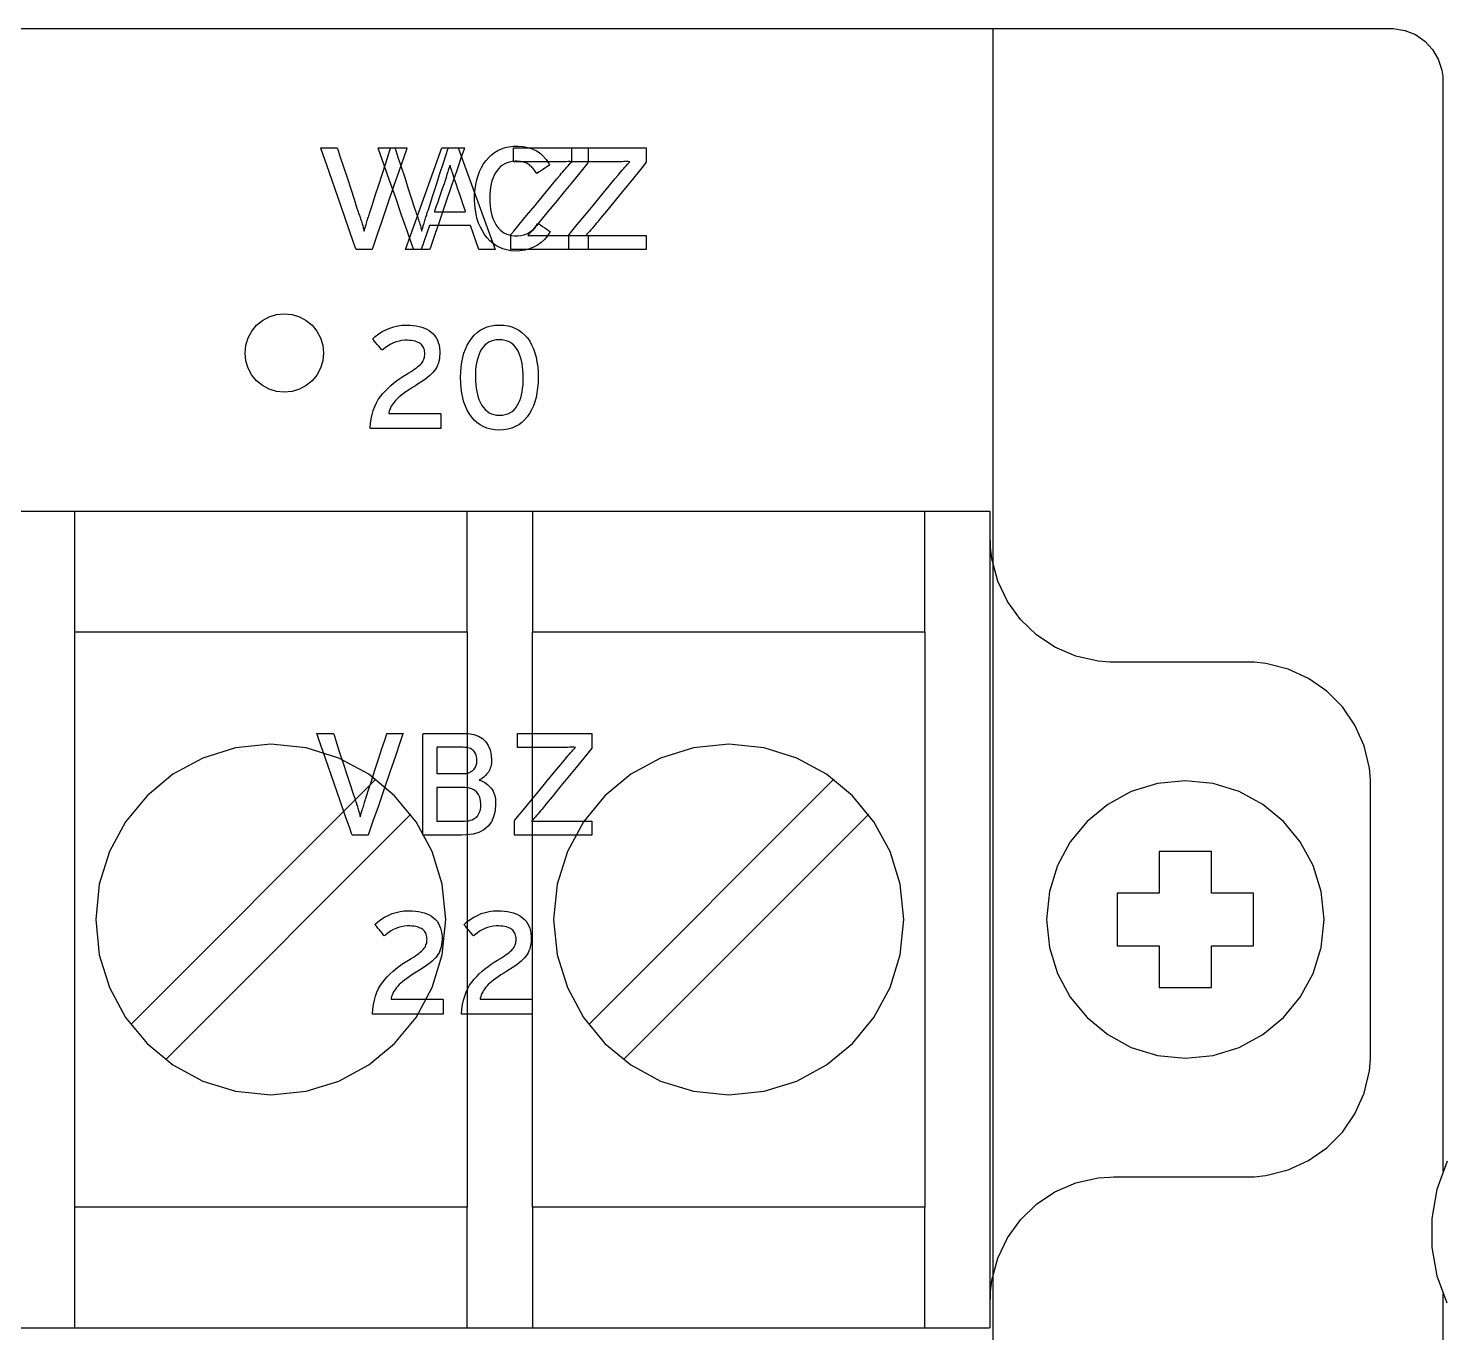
# Model space of a CAD drawing. Extents: x 1 to 47.7, y 0.2 to 35.
# Drawn here: x 37.63 to 38.985, y 7.285 to 8.532 of the extents above; entities that cross this region are included whole.
import ezdxf

# ---------------------------------------------------------------- set-up
doc = ezdxf.new("R2010")
doc.units = 0
doc.header["$MEASUREMENT"] = 0
for name, color, linetype in [('1_1__SCREW_TERMINAL_BLOCK_', 7, 'CONTINUOUS'), ('1_2__CONNECTORIZED_RELAY__', 7, 'CONTINUOUS'), ('8_0_____DWG', 7, 'CONTINUOUS')]:
    doc.layers.add(name, color=color, linetype=linetype)

msp = doc.modelspace()

# ---------------------------------------------------------------- linework, layer by layer
at = {"layer": '1_1__SCREW_TERMINAL_BLOCK_'}
for points in [[(38.0131, 8.3205), (38.0125, 8.3205), (38.011, 8.3205), (38.0088, 8.3205), (38.0063, 8.3205), (38.0036, 8.3205), (38.0011, 8.3205), (37.9992, 8.3205), (37.998, 8.3205), (37.9975, 8.321), (37.9955, 8.327), (37.9915, 8.3383), (37.9863, 8.3532), (37.9806, 8.3698), (37.9748, 8.3864), (37.9697, 8.401), (37.9659, 8.4119), (37.964, 8.4174), (37.9643, 8.4177), (37.9656, 8.4177), (37.9677, 8.4177), (37.9703, 8.4177), (37.973, 8.4177), (37.9756, 8.4177), (37.9778, 8.4177), (37.9793, 8.4177), (37.9798, 8.4176), (37.9807, 8.4149), (37.9828, 8.4085), (37.9858, 8.3995), (37.9892, 8.3891), (37.9926, 8.3784), (37.9958, 8.3687), (37.9984, 8.3609), (37.9999, 8.3564), (38.0003, 8.3552), (38.0006, 8.3542), (38.001, 8.3531), (38.0013, 8.352), (38.0017, 8.3509), (38.0021, 8.3498), (38.0024, 8.3487), (38.0028, 8.3475), (38.0032, 8.3463), (38.0036, 8.3451), (38.0039, 8.344), (38.0042, 8.3429), (38.0045, 8.3419), (38.0047, 8.341), (38.005, 8.3401), (38.0052, 8.3392), (38.0054, 8.3385), (38.0055, 8.338), (38.0057, 8.3388), (38.0059, 8.3395), (38.0062, 8.3404), (38.0064, 8.3413), (38.0067, 8.3423), (38.007, 8.3433), (38.0074, 8.3444), (38.0078, 8.3456), (38.0082, 8.3468), (38.0085, 8.348), (38.0089, 8.3492), (38.0092, 8.3503), (38.0095, 8.3515), (38.0099, 8.3526), (38.0102, 8.3536), (38.0105, 8.3547), (38.0108, 8.3557), (38.0115, 8.3577), (38.0134, 8.3636), (38.0162, 8.3721), (38.0195, 8.3824), (38.0229, 8.393), (38.0262, 8.4031), (38.0288, 8.4112), (38.0305, 8.4164), (38.0309, 8.4177), (38.0318, 8.4177), (38.0336, 8.4177), (38.0359, 8.4177), (38.0386, 8.4177), (38.0412, 8.4177), (38.0436, 8.4177), (38.0454, 8.4177), (38.0464, 8.4177), (38.046, 8.4162), (38.0433, 8.4085), (38.0391, 8.396), (38.0337, 8.3805), (38.028, 8.3637), (38.0224, 8.3475), (38.0177, 8.3337), (38.0144, 8.3241)], [(38.1281, 8.3375), (38.1256, 8.3336), (38.1228, 8.3301), (38.1196, 8.3271), (38.1162, 8.3245), (38.1124, 8.3225), (38.1084, 8.3209), (38.104, 8.3198), (38.0993, 8.3191), (38.0946, 8.3189), (38.0906, 8.3193), (38.0867, 8.32), (38.083, 8.3211), (38.0796, 8.3225), (38.0764, 8.3242), (38.0734, 8.3264), (38.0706, 8.3288), (38.068, 8.3316), (38.0655, 8.3348), (38.0634, 8.3381), (38.0615, 8.3417), (38.0598, 8.3455), (38.0585, 8.3495), (38.0574, 8.3538), (38.0567, 8.3583), (38.0561, 8.3631), (38.0559, 8.3681), (38.056, 8.3732), (38.0564, 8.378), (38.0571, 8.3826), (38.058, 8.387), (38.0593, 8.3912), (38.0608, 8.3951), (38.0626, 8.3988), (38.0646, 8.4023), (38.067, 8.4055), (38.0695, 8.4084), (38.0722, 8.411), (38.0751, 8.4132), (38.0783, 8.4151), (38.0816, 8.4166), (38.0852, 8.4178), (38.089, 8.4186), (38.093, 8.4191), (38.0975, 8.4192), (38.1024, 8.4188), (38.1069, 8.4179), (38.1111, 8.4165), (38.115, 8.4147), (38.1185, 8.4124), (38.1216, 8.4096), (38.1244, 8.4064), (38.1269, 8.4027), (38.1276, 8.401), (38.1266, 8.4004), (38.1251, 8.3994), (38.1231, 8.3981), (38.121, 8.3967), (38.1189, 8.3954), (38.1171, 8.3942), (38.1158, 8.3934), (38.1153, 8.393), (38.1146, 8.3942), (38.1137, 8.3954), (38.1129, 8.3966), (38.112, 8.3977), (38.1111, 8.3987), (38.1102, 8.3997), (38.1092, 8.4005), (38.1083, 8.4013), (38.1073, 8.402), (38.1062, 8.4026), (38.105, 8.4031), (38.1038, 8.4036), (38.1025, 8.4039), (38.1012, 8.4042), (38.0997, 8.4045), (38.0982, 8.4046), (38.0967, 8.4047), (38.0946, 8.4047), (38.0919, 8.4044), (38.0894, 8.4039), (38.087, 8.4032), (38.0848, 8.4022), (38.0827, 8.401), (38.0808, 8.3996), (38.0791, 8.3979), (38.0775, 8.396), (38.076, 8.3938), (38.0747, 8.3914), (38.0736, 8.3888), (38.0726, 8.386), (38.0718, 8.3831), (38.0712, 8.3799), (38.0708, 8.3766), (38.0705, 8.3731), (38.0704, 8.3694), (38.0705, 8.3657), (38.0707, 8.3622), (38.0712, 8.3588), (38.0718, 8.3557), (38.0725, 8.3528), (38.0734, 8.35), (38.0746, 8.3474), (38.0758, 8.345), (38.0773, 8.3428), (38.0789, 8.3407), (38.0806, 8.3389), (38.0825, 8.3374), (38.0845, 8.3361), (38.0867, 8.335), (38.0891, 8.3343), (38.0916, 8.3337), (38.0942, 8.3335), (38.0972, 8.3335), (38.1003, 8.3338), (38.1031, 8.3344), (38.1058, 8.3353), (38.1082, 8.3366), (38.1105, 8.3382), (38.1125, 8.3401), (38.1144, 8.3423), (38.116, 8.3448), (38.1167, 8.3454), (38.1176, 8.3448), (38.1192, 8.3437), (38.121, 8.3424), (38.123, 8.341), (38.125, 8.3397), (38.1266, 8.3386), (38.1277, 8.3378)], [(38.146, 8.3205), (38.146, 8.321), (38.146, 8.3224), (38.146, 8.3244), (38.146, 8.3267), (38.146, 8.3291), (38.146, 8.3314), (38.146, 8.3332), (38.146, 8.3344), (38.1462, 8.3348), (38.1488, 8.338), (38.1541, 8.3444), (38.1612, 8.353), (38.1692, 8.3626), (38.1772, 8.3724), (38.1845, 8.3811), (38.1901, 8.3879), (38.1932, 8.3916), (38.1943, 8.393), (38.1956, 8.3946), (38.1969, 8.3961), (38.1982, 8.3976), (38.1995, 8.399), (38.2007, 8.4004), (38.202, 8.4018), (38.2032, 8.4031), (38.2043, 8.4043), (38.2028, 8.4045), (38.2008, 8.4044), (38.1987, 8.4044), (38.1965, 8.4043), (38.1942, 8.4043), (38.1919, 8.4043), (38.1895, 8.4042), (38.1871, 8.4042), (38.1849, 8.4042), (38.1832, 8.4042), (38.1794, 8.4042), (38.1742, 8.4042), (38.1682, 8.4042), (38.162, 8.4042), (38.1564, 8.4042), (38.1519, 8.4042), (38.1493, 8.4042), (38.1488, 8.4043), (38.1488, 8.4052), (38.1488, 8.4068), (38.1488, 8.4088), (38.1488, 8.4111), (38.1488, 8.4134), (38.1488, 8.4154), (38.1488, 8.4169), (38.1488, 8.4176), (38.1502, 8.4177), (38.156, 8.4177), (38.1652, 8.4177), (38.1765, 8.4177), (38.1887, 8.4177), (38.2004, 8.4177), (38.2104, 8.4177), (38.2173, 8.4177), (38.2199, 8.4177), (38.2199, 8.4171), (38.2199, 8.4158), (38.2199, 8.4138), (38.2199, 8.4115), (38.2199, 8.409), (38.2199, 8.4068), (38.2199, 8.405), (38.2199, 8.4038), (38.2197, 8.4034), (38.2171, 8.4002), (38.2119, 8.3938), (38.2049, 8.3852), (38.197, 8.3755), (38.189, 8.3658), (38.1819, 8.357), (38.1763, 8.3502), (38.1733, 8.3465), (38.1722, 8.3452), (38.1709, 8.3436), (38.1696, 8.342), (38.1683, 8.3405), (38.167, 8.3391), (38.1658, 8.3377), (38.1645, 8.3363), (38.1633, 8.335), (38.1621, 8.3338), (38.1637, 8.3337), (38.1657, 8.3337), (38.1678, 8.3338), (38.17, 8.3338), (38.1722, 8.3338), (38.1746, 8.3339), (38.177, 8.3339), (38.1794, 8.3339), (38.1816, 8.3339), (38.1834, 8.3339), (38.1874, 8.3339), (38.1929, 8.3339), (38.1993, 8.3339), (38.2059, 8.3339), (38.2118, 8.3339), (38.2166, 8.3339), (38.2194, 8.3339), (38.2199, 8.3338), (38.2199, 8.3329), (38.2199, 8.3314), (38.2199, 8.3293), (38.2199, 8.327), (38.2199, 8.3248), (38.2199, 8.3228), (38.2199, 8.3213), (38.2199, 8.3205), (38.2185, 8.3205), (38.2124, 8.3205), (38.2029, 8.3205), (38.1911, 8.3205), (38.1784, 8.3205), (38.1663, 8.3205), (38.1559, 8.3205), (38.1487, 8.3205)], [(37.9117, 8.2214), (37.9109, 8.2139), (37.9087, 8.2069), (37.9053, 8.2005), (37.9007, 8.1949), (37.8952, 8.1904), (37.8888, 8.1869), (37.8818, 8.1847), (37.8742, 8.184), (37.8666, 8.1847), (37.8596, 8.1869), (37.8532, 8.1904), (37.8477, 8.1949), (37.8431, 8.2005), (37.8396, 8.2069), (37.8374, 8.2139), (37.8367, 8.2214), (37.8374, 8.229), (37.8396, 8.236), (37.8431, 8.2424), (37.8477, 8.248), (37.8532, 8.2526), (37.8596, 8.256), (37.8666, 8.2582), (37.8742, 8.259), (37.8818, 8.2582), (37.8888, 8.256), (37.8952, 8.2526), (37.9007, 8.248), (37.9053, 8.2424), (37.9087, 8.236), (37.9109, 8.229)], [(38.0285, 7.6802), (38.0251, 7.7139), (38.0154, 7.7453), (38, 7.7737), (37.9796, 7.7985), (37.9548, 7.819), (37.9264, 7.8344), (37.895, 7.8442), (37.8613, 7.8476), (37.8276, 7.8442), (37.7962, 7.8344), (37.7678, 7.819), (37.743, 7.7985), (37.7226, 7.7737), (37.7072, 7.7453), (37.6974, 7.7139), (37.694, 7.6802), (37.6974, 7.6465), (37.7072, 7.6151), (37.7226, 7.5866), (37.743, 7.5618), (37.7678, 7.5414), (37.7962, 7.5259), (37.8276, 7.5162), (37.8613, 7.5128), (37.895, 7.5162), (37.9264, 7.5259), (37.9548, 7.5414), (37.9796, 7.5618), (38, 7.5866), (38.0154, 7.6151), (38.0251, 7.6465)], [(38.4661, 7.6802), (38.4627, 7.7139), (38.4529, 7.7453), (38.4375, 7.7737), (38.4171, 7.7985), (38.3923, 7.819), (38.3639, 7.8344), (38.3325, 7.8442), (38.2988, 7.8476), (38.2651, 7.8442), (38.2336, 7.8344), (38.2052, 7.819), (38.1805, 7.7985), (38.1601, 7.7737), (38.1447, 7.7453), (38.1349, 7.7139), (38.1315, 7.6802), (38.1349, 7.6465), (38.1447, 7.6151), (38.1601, 7.5866), (38.1805, 7.5618), (38.2052, 7.5414), (38.2336, 7.5259), (38.2651, 7.5162), (38.2988, 7.5128), (38.3325, 7.5162), (38.3639, 7.5259), (38.3923, 7.5414), (38.4171, 7.5618), (38.4375, 7.5866), (38.4529, 7.6151), (38.4627, 7.6465)], [(38.8676, 7.6802), (38.8649, 7.7069), (38.8572, 7.7317), (38.8449, 7.7543), (38.8287, 7.7739), (38.8091, 7.7901), (38.7866, 7.8024), (38.7617, 7.8101), (38.7349, 7.8128), (38.7083, 7.8101), (38.6834, 7.8024), (38.6609, 7.7901), (38.6413, 7.7739), (38.6251, 7.7543), (38.6129, 7.7317), (38.6052, 7.7069), (38.6025, 7.6802), (38.6052, 7.6535), (38.6129, 7.6287), (38.6251, 7.6061), (38.6413, 7.5865), (38.6609, 7.5703), (38.6834, 7.558), (38.7083, 7.5503), (38.7349, 7.5476), (38.7617, 7.5503), (38.7866, 7.558), (38.8091, 7.5703), (38.8287, 7.5865), (38.8449, 7.6061), (38.8572, 7.6287), (38.8649, 7.6535)]]:
    msp.add_lwpolyline(points, close=True, dxfattribs=at)
for points in [[(37.5174, 7.2902), (37.7424, 7.2902), (37.8496, 7.2902), (37.9523, 7.2902), (38.0495, 7.2902), (38.1406, 7.2902), (38.2246, 7.2902), (38.3007, 7.2902), (38.3682, 7.2902), (38.4263, 7.2902), (38.4741, 7.2902), (38.5108, 7.2902), (38.5356, 7.2902), (38.5476, 7.2902), (38.5487, 7.2904), (38.5487, 7.2952), (38.5487, 7.312), (38.5487, 7.316), (38.5488, 7.3187), (38.549, 7.3244), (38.5503, 7.3355), (38.5559, 7.3567), (38.5651, 7.3762), (38.5775, 7.3934), (38.5928, 7.4082), (38.6105, 7.42), (38.6303, 7.4285), (38.6517, 7.4333), (38.6629, 7.4341), (38.6668, 7.4342), (38.6673, 7.4342), (38.6751, 7.4342), (38.6901, 7.4342), (38.7098, 7.4342), (38.7538, 7.4342), (38.773, 7.4342), (38.7872, 7.4342), (38.7938, 7.4342), (38.7952, 7.4342), (38.8009, 7.4344), (38.812, 7.4356), (38.8332, 7.4409), (38.8527, 7.4498), (38.8702, 7.462), (38.8851, 7.4771), (38.8971, 7.4946), (38.9058, 7.5142), (38.9109, 7.5356), (38.9119, 7.5467), (38.912, 7.552), (38.912, 7.5528), (38.912, 7.5579), (38.912, 7.5673), (38.912, 7.5967), (38.912, 7.636), (38.912, 7.6802), (38.912, 7.7244), (38.912, 7.7637), (38.912, 7.7931), (38.912, 7.8025), (38.912, 7.8076), (38.912, 7.8083), (38.9119, 7.8137), (38.9109, 7.8248), (38.9058, 7.8462), (38.8971, 7.8658), (38.8851, 7.8833), (38.8702, 7.8984), (38.8527, 7.9106), (38.8332, 7.9195), (38.812, 7.9248), (38.8009, 7.926), (38.7952, 7.9262), (38.7938, 7.9262), (38.7872, 7.9262), (38.773, 7.9262), (38.7538, 7.9262), (38.7098, 7.9262), (38.6901, 7.9262), (38.6751, 7.9262), (38.6673, 7.9262), (38.6668, 7.9262), (38.6629, 7.9262), (38.6517, 7.9271), (38.6303, 7.9319), (38.6105, 7.9404), (38.5928, 7.9522), (38.5775, 7.9669), (38.5651, 7.9842), (38.5559, 8.0036), (38.5503, 8.0248), (38.549, 8.036), (38.5488, 8.0417), (38.5487, 8.0444), (38.5487, 8.0484), (38.5487, 8.0652), (38.5487, 8.07), (38.5476, 8.0702), (38.5356, 8.0702), (38.5108, 8.0702), (38.4741, 8.0702), (38.4263, 8.0702), (38.3682, 8.0702), (38.3007, 8.0702), (38.2246, 8.0702), (38.1406, 8.0702), (38.0495, 8.0702), (37.9523, 8.0702), (37.8496, 8.0702), (37.7424, 8.0702), (37.5174, 8.0702)], [(37.6739, 7.9551), (37.6739, 8.0702)], [(38.0489, 7.9551), (38.0489, 8.0702)], [(38.1112, 8.0702), (38.1112, 7.9551)], [(38.4862, 7.9551), (38.4862, 8.0702)], [(38.5487, 7.2902), (38.5487, 8.0702)], [(38.0489, 7.4053), (37.6739, 7.4053), (37.6739, 7.9551), (38.0489, 7.9551), (38.0489, 7.4053)], [(38.4862, 7.4053), (38.1112, 7.4053), (38.1112, 7.9551), (38.4862, 7.9551), (38.4862, 7.4053)], [(37.9617, 7.8142), (37.7274, 7.5799)], [(38.3992, 7.8142), (38.165, 7.5799)], [(37.7609, 7.5465), (37.9951, 7.7808)], [(38.1984, 7.5465), (38.4326, 7.7808)], [(38.7601, 7.7053), (38.7601, 7.7453), (38.71, 7.7453), (38.71, 7.7053), (38.67, 7.7053), (38.67, 7.655), (38.71, 7.655), (38.71, 7.6151), (38.7601, 7.6151), (38.7601, 7.655), (38.8001, 7.655), (38.8001, 7.7053), (38.7601, 7.7053)], [(37.6739, 7.2902), (37.6739, 7.4053)], [(38.0489, 7.2902), (38.0489, 7.4053)], [(38.1112, 7.4053), (38.1112, 7.2902)], [(38.4862, 7.2902), (38.4862, 7.4053)]]:
    msp.add_lwpolyline(points, dxfattribs=at)
at = {"layer": '1_2__CONNECTORIZED_RELAY__'}
for points in [[(37.958, 8.3205), (37.9575, 8.3205), (37.956, 8.3205), (37.9538, 8.3205), (37.9512, 8.3205), (37.9485, 8.3205), (37.9461, 8.3205), (37.9441, 8.3205), (37.9429, 8.3205), (37.9425, 8.321), (37.9404, 8.327), (37.9364, 8.3383), (37.9313, 8.3532), (37.9255, 8.3698), (37.9198, 8.3864), (37.9147, 8.401), (37.9109, 8.4119), (37.909, 8.4174), (37.9092, 8.4176), (37.9105, 8.4176), (37.9126, 8.4176), (37.9152, 8.4176), (37.9179, 8.4176), (37.9206, 8.4176), (37.9228, 8.4176), (37.9243, 8.4176), (37.9248, 8.4176), (37.9256, 8.4149), (37.9277, 8.4085), (37.9307, 8.3995), (37.9341, 8.3891), (37.9376, 8.3784), (37.9408, 8.3686), (37.9433, 8.3609), (37.9448, 8.3564), (37.9452, 8.3552), (37.9455, 8.3542), (37.9459, 8.3531), (37.9463, 8.352), (37.9466, 8.3509), (37.947, 8.3498), (37.9474, 8.3487), (37.9478, 8.3475), (37.9481, 8.3463), (37.9485, 8.3451), (37.9488, 8.344), (37.9491, 8.3429), (37.9494, 8.3419), (37.9496, 8.3409), (37.9499, 8.3401), (37.9501, 8.3392), (37.9503, 8.3385), (37.9505, 8.338), (37.9507, 8.3387), (37.9509, 8.3395), (37.9511, 8.3404), (37.9514, 8.3413), (37.9517, 8.3423), (37.952, 8.3433), (37.9523, 8.3444), (37.9527, 8.3456), (37.9531, 8.3468), (37.9534, 8.348), (37.9538, 8.3492), (37.9541, 8.3503), (37.9545, 8.3514), (37.9548, 8.3525), (37.9551, 8.3536), (37.9555, 8.3547), (37.9558, 8.3557), (37.9564, 8.3577), (37.9583, 8.3635), (37.9611, 8.3721), (37.9644, 8.3823), (37.9679, 8.393), (37.9711, 8.403), (37.9737, 8.4112), (37.9754, 8.4164), (37.9759, 8.4176), (37.9767, 8.4176), (37.9785, 8.4176), (37.9808, 8.4176), (37.9835, 8.4176), (37.9862, 8.4176), (37.9885, 8.4176), (37.9904, 8.4176), (37.9913, 8.4176), (37.9909, 8.4161), (37.9883, 8.4085), (37.984, 8.396), (37.9786, 8.3805), (37.9729, 8.3637), (37.9673, 8.3475), (37.9626, 8.3337), (37.9593, 8.3241)], [(38.0906, 8.3205), (38.0906, 8.321), (38.0906, 8.3224), (38.0906, 8.3243), (38.0906, 8.3267), (38.0906, 8.3291), (38.0906, 8.3314), (38.0906, 8.3332), (38.0906, 8.3344), (38.0907, 8.3348), (38.0934, 8.338), (38.0986, 8.3444), (38.1057, 8.353), (38.1137, 8.3626), (38.1218, 8.3724), (38.129, 8.3811), (38.1346, 8.3879), (38.1377, 8.3916), (38.1388, 8.3929), (38.1402, 8.3945), (38.1415, 8.3961), (38.1428, 8.3976), (38.144, 8.399), (38.1453, 8.4004), (38.1465, 8.4018), (38.1477, 8.4031), (38.1489, 8.4043), (38.1473, 8.4044), (38.1453, 8.4044), (38.1432, 8.4043), (38.141, 8.4043), (38.1387, 8.4043), (38.1364, 8.4042), (38.134, 8.4042), (38.1316, 8.4042), (38.1294, 8.4042), (38.1277, 8.4042), (38.1239, 8.4042), (38.1187, 8.4042), (38.1127, 8.4042), (38.1066, 8.4042), (38.1009, 8.4042), (38.0964, 8.4042), (38.0938, 8.4042), (38.0933, 8.4043), (38.0933, 8.4052), (38.0933, 8.4068), (38.0933, 8.4088), (38.0933, 8.4111), (38.0933, 8.4134), (38.0933, 8.4154), (38.0933, 8.4169), (38.0933, 8.4176), (38.0947, 8.4176), (38.1005, 8.4176), (38.1097, 8.4176), (38.1211, 8.4176), (38.1332, 8.4176), (38.1449, 8.4176), (38.1549, 8.4176), (38.1618, 8.4176), (38.1644, 8.4176), (38.1644, 8.4171), (38.1644, 8.4158), (38.1644, 8.4138), (38.1644, 8.4114), (38.1644, 8.409), (38.1644, 8.4068), (38.1644, 8.4049), (38.1644, 8.4038), (38.1643, 8.4033), (38.1617, 8.4001), (38.1564, 8.3937), (38.1494, 8.3852), (38.1415, 8.3755), (38.1336, 8.3658), (38.1264, 8.357), (38.1209, 8.3502), (38.1178, 8.3465), (38.1167, 8.3452), (38.1154, 8.3435), (38.1141, 8.342), (38.1128, 8.3405), (38.1116, 8.339), (38.1103, 8.3376), (38.1091, 8.3363), (38.1079, 8.335), (38.1067, 8.3338), (38.1082, 8.3337), (38.1102, 8.3337), (38.1123, 8.3338), (38.1145, 8.3338), (38.1168, 8.3338), (38.1191, 8.3339), (38.1215, 8.3339), (38.1239, 8.3339), (38.1261, 8.3339), (38.1279, 8.3339), (38.1319, 8.3339), (38.1375, 8.3339), (38.1438, 8.3339), (38.1504, 8.3339), (38.1564, 8.3339), (38.1611, 8.3339), (38.1639, 8.3339), (38.1644, 8.3338), (38.1644, 8.3329), (38.1644, 8.3313), (38.1644, 8.3293), (38.1644, 8.327), (38.1644, 8.3247), (38.1644, 8.3227), (38.1644, 8.3213), (38.1644, 8.3205), (38.163, 8.3205), (38.157, 8.3205), (38.1474, 8.3205), (38.1356, 8.3205), (38.123, 8.3205), (38.1108, 8.3205), (38.1004, 8.3205), (38.0933, 8.3205)], [(38.0397, 8.3789), (38.0386, 8.3821), (38.0376, 8.3852), (38.0366, 8.3881), (38.0357, 8.3909), (38.0348, 8.3936), (38.034, 8.3961), (38.0332, 8.3986), (38.0325, 8.4009), (38.0319, 8.3995), (38.0312, 8.3972), (38.0304, 8.3947), (38.0296, 8.392), (38.0287, 8.3893), (38.0278, 8.3864), (38.0268, 8.3833), (38.0257, 8.3801), (38.0251, 8.3784), (38.0245, 8.3766), (38.0234, 8.3735), (38.0221, 8.3697), (38.0207, 8.3656), (38.0194, 8.3618), (38.0183, 8.3588), (38.0176, 8.3569), (38.0177, 8.3565), (38.0198, 8.3565), (38.0237, 8.3565), (38.0287, 8.3565), (38.0342, 8.3565), (38.0394, 8.3565), (38.0438, 8.3565), (38.0467, 8.3565), (38.0475, 8.3566), (38.047, 8.3578), (38.0461, 8.3605), (38.0449, 8.3641), (38.0435, 8.3681), (38.0421, 8.3721), (38.0409, 8.3756), (38.04, 8.378)], [(37.9562, 8.1495), (37.9566, 8.1541), (37.9572, 8.1586), (37.9581, 8.1627), (37.9592, 8.1667), (37.9606, 8.1704), (37.9621, 8.1739), (37.9639, 8.1771), (37.966, 8.1801), (37.9683, 8.1829), (37.9707, 8.1854), (37.9733, 8.1879), (37.9759, 8.1904), (37.9786, 8.1927), (37.9815, 8.1949), (37.9844, 8.197), (37.9875, 8.199), (37.9906, 8.201), (37.9933, 8.2026), (37.9954, 8.2039), (37.9972, 8.2051), (37.999, 8.2063), (38.0005, 8.2074), (38.0019, 8.2085), (38.0031, 8.2095), (38.0042, 8.2106), (38.0051, 8.2115), (38.0058, 8.2125), (38.0064, 8.2135), (38.0069, 8.2145), (38.0074, 8.2155), (38.0077, 8.2165), (38.008, 8.2176), (38.0082, 8.2186), (38.0084, 8.2197), (38.0084, 8.2208), (38.0084, 8.2221), (38.0082, 8.2234), (38.008, 8.2246), (38.0076, 8.2257), (38.0071, 8.2268), (38.0066, 8.2278), (38.0059, 8.2287), (38.0051, 8.2296), (38.0042, 8.2303), (38.0032, 8.2311), (38.002, 8.2317), (38.0006, 8.2323), (37.9991, 8.2327), (37.9975, 8.2331), (37.9957, 8.2334), (37.9938, 8.2336), (37.9918, 8.2337), (37.9894, 8.2337), (37.9865, 8.2334), (37.9838, 8.2329), (37.9811, 8.2322), (37.9784, 8.2312), (37.9759, 8.23), (37.9734, 8.2285), (37.971, 8.2269), (37.9686, 8.2249), (37.9675, 8.2241), (37.9669, 8.2249), (37.9658, 8.2263), (37.9644, 8.228), (37.9629, 8.2298), (37.9614, 8.2317), (37.9601, 8.2333), (37.9591, 8.2345), (37.9586, 8.235), (37.9611, 8.2373), (37.9644, 8.2398), (37.9678, 8.242), (37.9713, 8.2438), (37.975, 8.2454), (37.9787, 8.2466), (37.9826, 8.2474), (37.9866, 8.248), (37.9908, 8.2482), (37.9941, 8.2481), (37.9973, 8.2479), (38.0002, 8.2475), (38.003, 8.2469), (38.0057, 8.2462), (38.0082, 8.2452), (38.0105, 8.2442), (38.0126, 8.2429), (38.0146, 8.2415), (38.0164, 8.2399), (38.0179, 8.238), (38.0193, 8.236), (38.0204, 8.2339), (38.0213, 8.2315), (38.022, 8.229), (38.0225, 8.2263), (38.0227, 8.2234), (38.0228, 8.2206), (38.0226, 8.2182), (38.0223, 8.216), (38.0219, 8.2138), (38.0214, 8.2118), (38.0206, 8.2098), (38.0198, 8.208), (38.0188, 8.2063), (38.0177, 8.2047), (38.0163, 8.2032), (38.0148, 8.2016), (38.0131, 8.2001), (38.0113, 8.1985), (38.0093, 8.1969), (38.0071, 8.1953), (38.0047, 8.1936), (38.0022, 8.192), (37.9995, 8.1903), (37.9966, 8.1885), (37.9938, 8.1868), (37.9913, 8.1851), (37.989, 8.1835), (37.9869, 8.1819), (37.9849, 8.1804), (37.9832, 8.1789), (37.9817, 8.1775), (37.9804, 8.1762), (37.9793, 8.1748), (37.9782, 8.1734), (37.9773, 8.172), (37.9764, 8.1706), (37.9757, 8.1691), (37.975, 8.1676), (37.9745, 8.1661), (37.9741, 8.1646), (37.9741, 8.1636), (37.977, 8.1636), (37.9826, 8.1636), (37.99, 8.1636), (37.9983, 8.1636), (38.0067, 8.1636), (38.0143, 8.1636), (38.0201, 8.1636), (38.0234, 8.1636), (38.0237, 8.1634), (38.0237, 8.1624), (38.0237, 8.1607), (38.0237, 8.1585), (38.0237, 8.1561), (38.0237, 8.1538), (38.0237, 8.1517), (38.0237, 8.1502), (38.0237, 8.1495), (38.0222, 8.1495), (38.0165, 8.1495), (38.0077, 8.1495), (37.997, 8.1495), (37.9855, 8.1495), (37.9745, 8.1495), (37.9651, 8.1495), (37.9586, 8.1495)], [(38.1168, 8.1982), (38.1166, 8.1931), (38.1162, 8.1882), (38.1156, 8.1835), (38.1147, 8.1791), (38.1135, 8.1749), (38.1121, 8.1709), (38.1104, 8.1672), (38.1084, 8.1637), (38.1062, 8.1605), (38.1038, 8.1576), (38.101, 8.1551), (38.0981, 8.153), (38.0948, 8.1512), (38.0914, 8.1498), (38.0877, 8.1488), (38.0837, 8.1482), (38.0795, 8.1479), (38.0754, 8.1482), (38.0714, 8.1488), (38.0678, 8.1498), (38.0643, 8.1512), (38.0612, 8.1529), (38.0582, 8.1551), (38.0555, 8.1575), (38.0531, 8.1604), (38.0508, 8.1636), (38.0489, 8.167), (38.0472, 8.1707), (38.0458, 8.1746), (38.0446, 8.1788), (38.0437, 8.1832), (38.043, 8.1879), (38.0427, 8.1928), (38.0425, 8.198), (38.0427, 8.2031), (38.043, 8.2081), (38.0437, 8.2127), (38.0446, 8.2172), (38.0458, 8.2214), (38.0473, 8.2253), (38.049, 8.2291), (38.051, 8.2325), (38.0532, 8.2358), (38.0557, 8.2387), (38.0584, 8.2412), (38.0614, 8.2433), (38.0646, 8.245), (38.068, 8.2464), (38.0717, 8.2474), (38.0756, 8.248), (38.0798, 8.2482), (38.084, 8.248), (38.0879, 8.2474), (38.0916, 8.2464), (38.0951, 8.245), (38.0983, 8.2433), (38.1012, 8.2412), (38.1039, 8.2387), (38.1064, 8.2359), (38.1086, 8.2327), (38.1105, 8.2293), (38.1121, 8.2256), (38.1136, 8.2216), (38.1147, 8.2175), (38.1156, 8.213), (38.1163, 8.2083), (38.1166, 8.2034)], [(38.1025, 8.198), (38.1025, 8.2016), (38.1022, 8.2051), (38.1019, 8.2084), (38.1014, 8.2115), (38.1007, 8.2145), (38.0999, 8.2174), (38.099, 8.2201), (38.0979, 8.2226), (38.0966, 8.225), (38.0952, 8.2271), (38.0935, 8.229), (38.0917, 8.2305), (38.0896, 8.2318), (38.0874, 8.2328), (38.0849, 8.2335), (38.0823, 8.234), (38.0795, 8.2341), (38.0767, 8.234), (38.0742, 8.2335), (38.0718, 8.2328), (38.0696, 8.2318), (38.0676, 8.2306), (38.0657, 8.229), (38.0641, 8.2272), (38.0627, 8.2251), (38.0614, 8.2228), (38.0603, 8.2203), (38.0593, 8.2176), (38.0585, 8.2148), (38.0578, 8.2118), (38.0573, 8.2087), (38.057, 8.2054), (38.0568, 8.2019), (38.0567, 8.1982), (38.0568, 8.1946), (38.0571, 8.1912), (38.0574, 8.1879), (38.058, 8.1848), (38.0587, 8.1818), (38.0595, 8.179), (38.0605, 8.1763), (38.0616, 8.1738), (38.0629, 8.1714), (38.0644, 8.1693), (38.066, 8.1674), (38.0679, 8.1658), (38.0699, 8.1644), (38.0721, 8.1634), (38.0745, 8.1627), (38.077, 8.1622), (38.0798, 8.162), (38.0826, 8.1622), (38.0852, 8.1627), (38.0876, 8.1634), (38.0898, 8.1644), (38.0919, 8.1657), (38.0937, 8.1673), (38.0953, 8.1692), (38.0968, 8.1713), (38.098, 8.1737), (38.0991, 8.1761), (38.1, 8.1788), (38.1008, 8.1816), (38.1014, 8.1845), (38.1019, 8.1877), (38.1023, 8.1909), (38.1025, 8.1944)], [(37.9544, 7.7609), (37.9538, 7.7609), (37.9523, 7.7609), (37.9501, 7.7609), (37.9475, 7.7609), (37.9449, 7.7609), (37.9424, 7.7609), (37.9404, 7.7609), (37.9392, 7.7609), (37.9388, 7.7614), (37.9367, 7.7674), (37.9328, 7.7787), (37.9276, 7.7936), (37.9218, 7.8102), (37.9161, 7.8268), (37.911, 7.8414), (37.9072, 7.8523), (37.9053, 7.8578), (37.9055, 7.8581), (37.9069, 7.8581), (37.909, 7.8581), (37.9115, 7.8581), (37.9143, 7.8581), (37.9169, 7.8581), (37.9191, 7.8581), (37.9206, 7.8581), (37.9211, 7.858), (37.922, 7.8553), (37.9241, 7.8489), (37.927, 7.8399), (37.9304, 7.8295), (37.9339, 7.8188), (37.9371, 7.8091), (37.9396, 7.8013), (37.9411, 7.7968), (37.9415, 7.7956), (37.9419, 7.7946), (37.9422, 7.7935), (37.9426, 7.7924), (37.943, 7.7913), (37.9433, 7.7902), (37.9437, 7.7891), (37.9441, 7.7879), (37.9445, 7.7867), (37.9448, 7.7855), (37.9451, 7.7844), (37.9454, 7.7833), (37.9457, 7.7823), (37.946, 7.7814), (37.9462, 7.7805), (37.9464, 7.7796), (37.9466, 7.7789), (37.9468, 7.7784), (37.947, 7.7792), (37.9472, 7.7799), (37.9474, 7.7808), (37.9477, 7.7817), (37.948, 7.7827), (37.9483, 7.7837), (37.9487, 7.7848), (37.949, 7.786), (37.9494, 7.7872), (37.9498, 7.7884), (37.9501, 7.7896), (37.9505, 7.7907), (37.9508, 7.7919), (37.9512, 7.793), (37.9515, 7.794), (37.9518, 7.7951), (37.9521, 7.7961), (37.9528, 7.7981), (37.9546, 7.804), (37.9574, 7.8125), (37.9607, 7.8228), (37.9642, 7.8334), (37.9674, 7.8435), (37.9701, 7.8516), (37.9718, 7.8568), (37.9722, 7.8581), (37.9731, 7.8581), (37.9748, 7.8581), (37.9772, 7.8581), (37.9798, 7.8581), (37.9825, 7.8581), (37.9849, 7.8581), (37.9867, 7.8581), (37.9877, 7.8581), (37.9872, 7.8566), (37.9846, 7.8489), (37.9803, 7.8364), (37.975, 7.8209), (37.9692, 7.8041), (37.9637, 7.7879), (37.9589, 7.7741), (37.9556, 7.7645)], [(38.0761, 7.7907), (38.0756, 7.7841), (38.0742, 7.7784), (38.072, 7.7734), (38.0689, 7.7693), (38.0649, 7.766), (38.0601, 7.7635), (38.0545, 7.7619), (38.0479, 7.761), (38.0436, 7.7609), (38.0411, 7.7609), (38.0365, 7.7609), (38.0306, 7.7609), (38.0241, 7.7609), (38.0178, 7.7609), (38.0122, 7.7609), (38.0083, 7.7609), (38.0066, 7.7609), (38.0065, 7.7638), (38.0065, 7.773), (38.0065, 7.7866), (38.0065, 7.8029), (38.0065, 7.8198), (38.0065, 7.8356), (38.0065, 7.8484), (38.0065, 7.8564), (38.0067, 7.8581), (38.0091, 7.8581), (38.0136, 7.8581), (38.0196, 7.8581), (38.0263, 7.8581), (38.0329, 7.8581), (38.0388, 7.8581), (38.0431, 7.8581), (38.0452, 7.8581), (38.0498, 7.8578), (38.0551, 7.8569), (38.0596, 7.8553), (38.0635, 7.8531), (38.0667, 7.8501), (38.0691, 7.8465), (38.0709, 7.8422), (38.0719, 7.8372), (38.0722, 7.8324), (38.0722, 7.8308), (38.072, 7.8292), (38.0718, 7.8277), (38.0714, 7.8262), (38.071, 7.8249), (38.0705, 7.8235), (38.0699, 7.8223), (38.0692, 7.8211), (38.0684, 7.82), (38.0675, 7.819), (38.0667, 7.818), (38.0657, 7.8171), (38.0647, 7.8162), (38.0636, 7.8154), (38.0625, 7.8146), (38.0613, 7.8139), (38.0604, 7.8133), (38.0618, 7.8129), (38.0631, 7.8124), (38.0645, 7.8118), (38.0657, 7.8111), (38.067, 7.8102), (38.0682, 7.8093), (38.0694, 7.8082), (38.0706, 7.807), (38.0718, 7.8057), (38.0728, 7.8043), (38.0736, 7.8027), (38.0744, 7.801), (38.075, 7.7992), (38.0755, 7.7973), (38.0758, 7.7952), (38.076, 7.793)], [(38.0942, 7.7609), (38.0942, 7.7614), (38.0942, 7.7628), (38.0942, 7.7648), (38.0942, 7.7671), (38.0942, 7.7695), (38.0942, 7.7718), (38.0942, 7.7736), (38.0942, 7.7748), (38.0944, 7.7752), (38.097, 7.7784), (38.1023, 7.7848), (38.1094, 7.7934), (38.1174, 7.803), (38.1254, 7.8128), (38.1327, 7.8215), (38.1383, 7.8283), (38.1414, 7.832), (38.1425, 7.8334), (38.1438, 7.835), (38.1451, 7.8365), (38.1464, 7.838), (38.1477, 7.8394), (38.1489, 7.8408), (38.1502, 7.8422), (38.1513, 7.8435), (38.1525, 7.8447), (38.151, 7.8449), (38.1489, 7.8448), (38.1468, 7.8448), (38.1447, 7.8447), (38.1424, 7.8447), (38.1401, 7.8447), (38.1377, 7.8446), (38.1352, 7.8446), (38.1331, 7.8446), (38.1314, 7.8446), (38.1276, 7.8446), (38.1224, 7.8446), (38.1164, 7.8446), (38.1102, 7.8446), (38.1046, 7.8446), (38.1001, 7.8446), (38.0975, 7.8446), (38.097, 7.8447), (38.097, 7.8456), (38.097, 7.8472), (38.097, 7.8492), (38.097, 7.8515), (38.097, 7.8538), (38.097, 7.8558), (38.097, 7.8573), (38.097, 7.858), (38.0984, 7.8581), (38.1042, 7.8581), (38.1134, 7.8581), (38.1247, 7.8581), (38.1369, 7.8581), (38.1486, 7.8581), (38.1586, 7.8581), (38.1655, 7.8581), (38.1681, 7.8581), (38.1681, 7.8575), (38.1681, 7.8562), (38.1681, 7.8542), (38.1681, 7.8519), (38.1681, 7.8494), (38.1681, 7.8472), (38.1681, 7.8454), (38.1681, 7.8442), (38.1679, 7.8438), (38.1653, 7.8406), (38.1601, 7.8342), (38.1531, 7.8256), (38.1452, 7.8159), (38.1372, 7.8062), (38.1301, 7.7974), (38.1245, 7.7906), (38.1215, 7.7869), (38.1204, 7.7856), (38.1191, 7.784), (38.1178, 7.7824), (38.1165, 7.7809), (38.1152, 7.7795), (38.114, 7.7781), (38.1127, 7.7767), (38.1115, 7.7754), (38.1103, 7.7742), (38.1119, 7.7741), (38.1139, 7.7741), (38.116, 7.7742), (38.1182, 7.7742), (38.1204, 7.7743), (38.1228, 7.7743), (38.1251, 7.7743), (38.1276, 7.7743), (38.1298, 7.7743), (38.1316, 7.7743), (38.1356, 7.7743), (38.1411, 7.7743), (38.1475, 7.7743), (38.154, 7.7743), (38.16, 7.7743), (38.1648, 7.7743), (38.1676, 7.7743), (38.1681, 7.7742), (38.1681, 7.7733), (38.1681, 7.7718), (38.1681, 7.7697), (38.1681, 7.7674), (38.1681, 7.7652), (38.1681, 7.7632), (38.1681, 7.7617), (38.1681, 7.7609), (38.1667, 7.7609), (38.1606, 7.7609), (38.151, 7.7609), (38.1393, 7.7609), (38.1266, 7.7609), (38.1145, 7.7609), (38.1041, 7.7609), (38.0969, 7.7609)], [(38.0581, 7.832), (38.0581, 7.8333), (38.058, 7.8345), (38.0578, 7.8357), (38.0575, 7.8368), (38.0572, 7.8378), (38.0567, 7.8389), (38.0562, 7.8398), (38.0556, 7.8407), (38.0549, 7.8416), (38.0541, 7.8423), (38.0531, 7.8429), (38.052, 7.8435), (38.0509, 7.8439), (38.0496, 7.8443), (38.0482, 7.8445), (38.0467, 7.8447), (38.0451, 7.8448), (38.0441, 7.8448), (38.0415, 7.8448), (38.0379, 7.8448), (38.0336, 7.8448), (38.0291, 7.8448), (38.0251, 7.8448), (38.0219, 7.8448), (38.0201, 7.8448), (38.0198, 7.8445), (38.0198, 7.8427), (38.0198, 7.8395), (38.0198, 7.8355), (38.0198, 7.8311), (38.0198, 7.8268), (38.0198, 7.8231), (38.0198, 7.8206), (38.0198, 7.8196), (38.0208, 7.8196), (38.0234, 7.8196), (38.027, 7.8196), (38.0313, 7.8196), (38.0358, 7.8196), (38.0398, 7.8196), (38.043, 7.8196), (38.0448, 7.8196), (38.0455, 7.8196), (38.0463, 7.8196), (38.0471, 7.8197), (38.0479, 7.8198), (38.0486, 7.8199), (38.0493, 7.8201), (38.0499, 7.8203), (38.0505, 7.8205), (38.0511, 7.8208), (38.0517, 7.821), (38.0522, 7.8213), (38.0527, 7.8216), (38.0532, 7.8219), (38.0537, 7.8222), (38.0542, 7.8226), (38.0546, 7.823), (38.055, 7.8233), (38.0555, 7.824), (38.0562, 7.8248), (38.0567, 7.8257), (38.0571, 7.8267), (38.0575, 7.8276), (38.0578, 7.8287), (38.058, 7.8297), (38.0581, 7.8309)], [(38.062, 7.7903), (38.0617, 7.7939), (38.061, 7.797), (38.0597, 7.7997), (38.0581, 7.8019), (38.0559, 7.8037), (38.0533, 7.8051), (38.0502, 7.806), (38.0466, 7.8064), (38.0449, 7.8065), (38.0427, 7.8065), (38.0392, 7.8065), (38.0349, 7.8065), (38.0303, 7.8065), (38.026, 7.8065), (38.0225, 7.8065), (38.0203, 7.8065), (38.0198, 7.8063), (38.0198, 7.8042), (38.0198, 7.8003), (38.0198, 7.7951), (38.0198, 7.7893), (38.0198, 7.7837), (38.0198, 7.7789), (38.0198, 7.7755), (38.0198, 7.7742), (38.0208, 7.7742), (38.0235, 7.7742), (38.0273, 7.7742), (38.0316, 7.7742), (38.0361, 7.7742), (38.0402, 7.7742), (38.0432, 7.7742), (38.0448, 7.7742), (38.0464, 7.7742), (38.0485, 7.7744), (38.0504, 7.7746), (38.0522, 7.775), (38.0538, 7.7756), (38.0552, 7.7763), (38.0565, 7.7771), (38.0576, 7.778), (38.0586, 7.7791), (38.0594, 7.7802), (38.0601, 7.7814), (38.0607, 7.7827), (38.0612, 7.784), (38.0615, 7.7855), (38.0618, 7.787), (38.062, 7.7886)], [(37.9584, 7.5899), (37.9588, 7.5946), (37.9594, 7.599), (37.9603, 7.6032), (37.9614, 7.6071), (37.9627, 7.6108), (37.9643, 7.6143), (37.9661, 7.6175), (37.9682, 7.6205), (37.9705, 7.6233), (37.9729, 7.6259), (37.9754, 7.6284), (37.9781, 7.6308), (37.9808, 7.6331), (37.9836, 7.6353), (37.9866, 7.6374), (37.9896, 7.6395), (37.9928, 7.6414), (37.9955, 7.643), (37.9975, 7.6443), (37.9994, 7.6455), (38.0011, 7.6467), (38.0027, 7.6478), (38.0041, 7.6489), (38.0053, 7.65), (38.0063, 7.651), (38.0072, 7.652), (38.0079, 7.6529), (38.0086, 7.6539), (38.0091, 7.6549), (38.0095, 7.6559), (38.0099, 7.6569), (38.0102, 7.658), (38.0104, 7.6591), (38.0105, 7.6601), (38.0106, 7.6613), (38.0105, 7.6626), (38.0104, 7.6638), (38.0101, 7.665), (38.0098, 7.6661), (38.0093, 7.6672), (38.0087, 7.6682), (38.0081, 7.6691), (38.0073, 7.67), (38.0064, 7.6708), (38.0053, 7.6715), (38.0041, 7.6721), (38.0028, 7.6727), (38.0013, 7.6731), (37.9997, 7.6735), (37.9979, 7.6738), (37.996, 7.674), (37.994, 7.6741), (37.9915, 7.6741), (37.9887, 7.6738), (37.9859, 7.6733), (37.9832, 7.6726), (37.9806, 7.6716), (37.978, 7.6704), (37.9756, 7.669), (37.9732, 7.6673), (37.9708, 7.6653), (37.9697, 7.6645), (37.969, 7.6653), (37.9679, 7.6667), (37.9666, 7.6684), (37.965, 7.6703), (37.9635, 7.6721), (37.9622, 7.6737), (37.9613, 7.6749), (37.9608, 7.6755), (37.9633, 7.6777), (37.9665, 7.6802), (37.9699, 7.6824), (37.9735, 7.6842), (37.9771, 7.6858), (37.9809, 7.687), (37.9848, 7.6879), (37.9888, 7.6884), (37.993, 7.6886), (37.9963, 7.6886), (37.9994, 7.6883), (38.0024, 7.6879), (38.0052, 7.6873), (38.0079, 7.6866), (38.0103, 7.6857), (38.0126, 7.6846), (38.0148, 7.6833), (38.0168, 7.6819), (38.0185, 7.6803), (38.0201, 7.6785), (38.0214, 7.6765), (38.0226, 7.6743), (38.0235, 7.6719), (38.0242, 7.6694), (38.0246, 7.6667), (38.0249, 7.6638), (38.0249, 7.661), (38.0248, 7.6586), (38.0245, 7.6564), (38.0241, 7.6542), (38.0235, 7.6522), (38.0228, 7.6502), (38.022, 7.6484), (38.021, 7.6467), (38.0198, 7.6451), (38.0185, 7.6436), (38.017, 7.642), (38.0153, 7.6405), (38.0135, 7.6389), (38.0114, 7.6373), (38.0092, 7.6357), (38.0069, 7.6341), (38.0043, 7.6324), (38.0016, 7.6307), (37.9987, 7.6289), (37.996, 7.6272), (37.9935, 7.6255), (37.9912, 7.6239), (37.989, 7.6223), (37.9871, 7.6208), (37.9854, 7.6194), (37.9839, 7.618), (37.9826, 7.6166), (37.9814, 7.6152), (37.9804, 7.6138), (37.9794, 7.6124), (37.9786, 7.611), (37.9778, 7.6095), (37.9772, 7.608), (37.9767, 7.6065), (37.9763, 7.605), (37.9762, 7.604), (37.9791, 7.604), (37.9847, 7.604), (37.9921, 7.604), (38.0005, 7.604), (38.0089, 7.604), (38.0165, 7.604), (38.0223, 7.604), (38.0255, 7.604), (38.0259, 7.6038), (38.0259, 7.6028), (38.0259, 7.6011), (38.0259, 7.5989), (38.0259, 7.5965), (38.0259, 7.5942), (38.0259, 7.5922), (38.0259, 7.5906), (38.0259, 7.5899), (38.0244, 7.5899), (38.0187, 7.5899), (38.0099, 7.5899), (37.9991, 7.5899), (37.9877, 7.5899), (37.9766, 7.5899), (37.9673, 7.5899), (37.9608, 7.5899)], [(38.0435, 7.5899), (38.0439, 7.5946), (38.0445, 7.599), (38.0454, 7.6032), (38.0465, 7.6071), (38.0478, 7.6108), (38.0494, 7.6143), (38.0512, 7.6175), (38.0533, 7.6205), (38.0556, 7.6233), (38.058, 7.6259), (38.0605, 7.6284), (38.0632, 7.6308), (38.0659, 7.6331), (38.0688, 7.6353), (38.0717, 7.6374), (38.0747, 7.6395), (38.0779, 7.6414), (38.0806, 7.643), (38.0827, 7.6443), (38.0845, 7.6455), (38.0862, 7.6467), (38.0878, 7.6478), (38.0892, 7.6489), (38.0904, 7.65), (38.0914, 7.651), (38.0923, 7.652), (38.0931, 7.6529), (38.0937, 7.6539), (38.0942, 7.6549), (38.0946, 7.6559), (38.095, 7.6569), (38.0953, 7.658), (38.0955, 7.6591), (38.0956, 7.6601), (38.0957, 7.6613), (38.0956, 7.6626), (38.0955, 7.6638), (38.0952, 7.665), (38.0949, 7.6661), (38.0944, 7.6672), (38.0939, 7.6682), (38.0932, 7.6691), (38.0924, 7.67), (38.0915, 7.6708), (38.0905, 7.6715), (38.0893, 7.6721), (38.0879, 7.6727), (38.0864, 7.6731), (38.0848, 7.6735), (38.083, 7.6738), (38.0811, 7.674), (38.0791, 7.6741), (38.0767, 7.6741), (38.0738, 7.6738), (38.071, 7.6733), (38.0683, 7.6726), (38.0657, 7.6716), (38.0632, 7.6704), (38.0607, 7.669), (38.0583, 7.6673), (38.0559, 7.6653), (38.0548, 7.6645), (38.0542, 7.6653), (38.0531, 7.6667), (38.0517, 7.6684), (38.0501, 7.6703), (38.0486, 7.6721), (38.0473, 7.6737), (38.0464, 7.6749), (38.0459, 7.6755), (38.0484, 7.6777), (38.0517, 7.6802), (38.0551, 7.6824), (38.0586, 7.6842), (38.0622, 7.6858), (38.066, 7.687), (38.0699, 7.6879), (38.0739, 7.6884), (38.0781, 7.6886), (38.0814, 7.6886), (38.0845, 7.6883), (38.0875, 7.6879), (38.0903, 7.6873), (38.093, 7.6866), (38.0954, 7.6857), (38.0978, 7.6846), (38.0999, 7.6833), (38.1019, 7.6819), (38.1036, 7.6803), (38.1052, 7.6785), (38.1065, 7.6765), (38.1077, 7.6743), (38.1086, 7.6719), (38.1093, 7.6694), (38.1097, 7.6667), (38.11, 7.6638), (38.11, 7.661), (38.1099, 7.6586), (38.1096, 7.6564), (38.1092, 7.6542), (38.1086, 7.6522), (38.1079, 7.6502), (38.1071, 7.6484), (38.1061, 7.6467), (38.1049, 7.6451), (38.1036, 7.6436), (38.1021, 7.642), (38.1004, 7.6405), (38.0986, 7.6389), (38.0965, 7.6373), (38.0943, 7.6357), (38.092, 7.6341), (38.0894, 7.6324), (38.0867, 7.6307), (38.0838, 7.6289), (38.0811, 7.6272), (38.0786, 7.6255), (38.0763, 7.6239), (38.0741, 7.6223), (38.0722, 7.6208), (38.0705, 7.6194), (38.069, 7.618), (38.0677, 7.6166), (38.0665, 7.6152), (38.0655, 7.6138), (38.0645, 7.6124), (38.0637, 7.611), (38.063, 7.6095), (38.0623, 7.608), (38.0618, 7.6065), (38.0614, 7.605), (38.0614, 7.604), (38.0642, 7.604), (38.0698, 7.604), (38.0773, 7.604), (38.0856, 7.604), (38.094, 7.604), (38.1016, 7.604), (38.1074, 7.604), (38.1106, 7.604), (38.111, 7.6038), (38.111, 7.6028), (38.111, 7.6011), (38.111, 7.5989), (38.111, 7.5965), (38.111, 7.5942), (38.111, 7.5922), (38.111, 7.5906), (38.111, 7.5899), (38.1095, 7.5899), (38.1038, 7.5899), (38.095, 7.5899), (38.0842, 7.5899), (38.0728, 7.5899), (38.0617, 7.5899), (38.0524, 7.5899), (38.0459, 7.5899)]]:
    msp.add_lwpolyline(points, close=True, dxfattribs=at)
for points in [[(38.0601, 8.3205), (38.052, 8.3435), (38.013, 8.3435), (38.005, 8.3205), (37.9899, 8.3205), (38.0248, 8.4176), (38.0403, 8.4176), (38.0757, 8.3205), (38.0601, 8.3205)], [(38.5511, 8.0205), (38.5511, 7.3399)]]:
    msp.add_lwpolyline(points, dxfattribs=at)
at = {"layer": '8_0_____DWG'}
for points in [[(37.5961, 8.5317), (37.6494, 8.5317), (37.7017, 8.5317), (37.7531, 8.5317), (37.8037, 8.5317), (37.8533, 8.5317), (37.9019, 8.5317), (37.9497, 8.5317), (37.9964, 8.5317), (38.0422, 8.5317), (38.087, 8.5317), (38.1307, 8.5317), (38.1735, 8.5317), (38.2152, 8.5317), (38.2559, 8.5317), (38.2956, 8.5317), (38.3341, 8.5317), (38.3716, 8.5317), (38.408, 8.5317), (38.4433, 8.5317), (38.4775, 8.5317), (38.5105, 8.5317), (38.5424, 8.5317), (38.5732, 8.5317), (38.6027, 8.5317), (38.6311, 8.5317), (38.6583, 8.5317), (38.6843, 8.5317), (38.7091, 8.5317), (38.7326, 8.5317), (38.7549, 8.5317), (38.7759, 8.5317), (38.7956, 8.5317), (38.8141, 8.5317), (38.8312, 8.5317), (38.8471, 8.5317), (38.8616, 8.5317), (38.8748, 8.5317), (38.8866, 8.5317), (38.8971, 8.5317), (38.9062, 8.5317), (38.9139, 8.5317), (38.9202, 8.5317), (38.9251, 8.5317), (38.9286, 8.5317), (38.9306, 8.5317), (38.9337, 8.5317), (38.9449, 8.5298), (38.955, 8.5257), (38.9639, 8.5195), (38.9712, 8.5116), (38.9767, 8.5023), (38.9801, 8.4918), (38.981, 8.4862), (38.9812, 8.481), (38.9812, 8.4784), (38.9812, 8.4739), (38.9812, 8.4678), (38.9812, 8.46), (38.9812, 8.4505), (38.9812, 8.4396), (38.9812, 8.4272), (38.9812, 8.4134), (38.9812, 8.3982), (38.9812, 8.3818), (38.9812, 8.3642), (38.9812, 8.3455), (38.9812, 8.3257), (38.9812, 8.305), (38.9812, 8.2833), (38.9812, 8.2608), (38.9812, 8.2134), (38.9812, 8.1635), (38.9812, 8.1115), (38.9812, 8.0579), (38.9812, 7.9486), (38.9812, 7.8397), (38.9812, 7.7868), (38.9812, 7.7356), (38.9812, 7.6867), (38.9812, 7.6633), (38.9812, 7.6407), (38.9812, 7.6189), (38.9812, 7.5981), (38.9812, 7.5782), (38.9812, 7.5593), (38.9812, 7.5416), (38.9812, 7.5251), (38.9812, 7.5098), (38.9812, 7.4958), (38.9812, 7.4833), (38.9812, 7.4721), (38.9812, 7.4626), (38.9812, 7.4545), (38.9812, 7.4482), (38.9812, 7.4436), (38.9812, 7.4408), (38.9812, 7.4398)], [(38.5511, 8.5317), (38.5511, 8.0205)], [(38.9853, 7.4492), (38.9752, 7.4221), (38.9704, 7.3945), (38.9705, 7.3668), (38.9754, 7.3397), (38.9849, 7.314)], [(38.5511, 7.3399), (38.5511, 6.8317)], [(38.9812, 7.3226), (38.9812, 7.3222), (38.9812, 7.321), (38.9812, 7.3164), (38.9812, 7.3089), (38.9812, 7.2989), (38.9812, 7.2865), (38.9812, 7.272)]]:
    msp.add_lwpolyline(points, dxfattribs=at)

doc.saveas('drawing.dxf')
